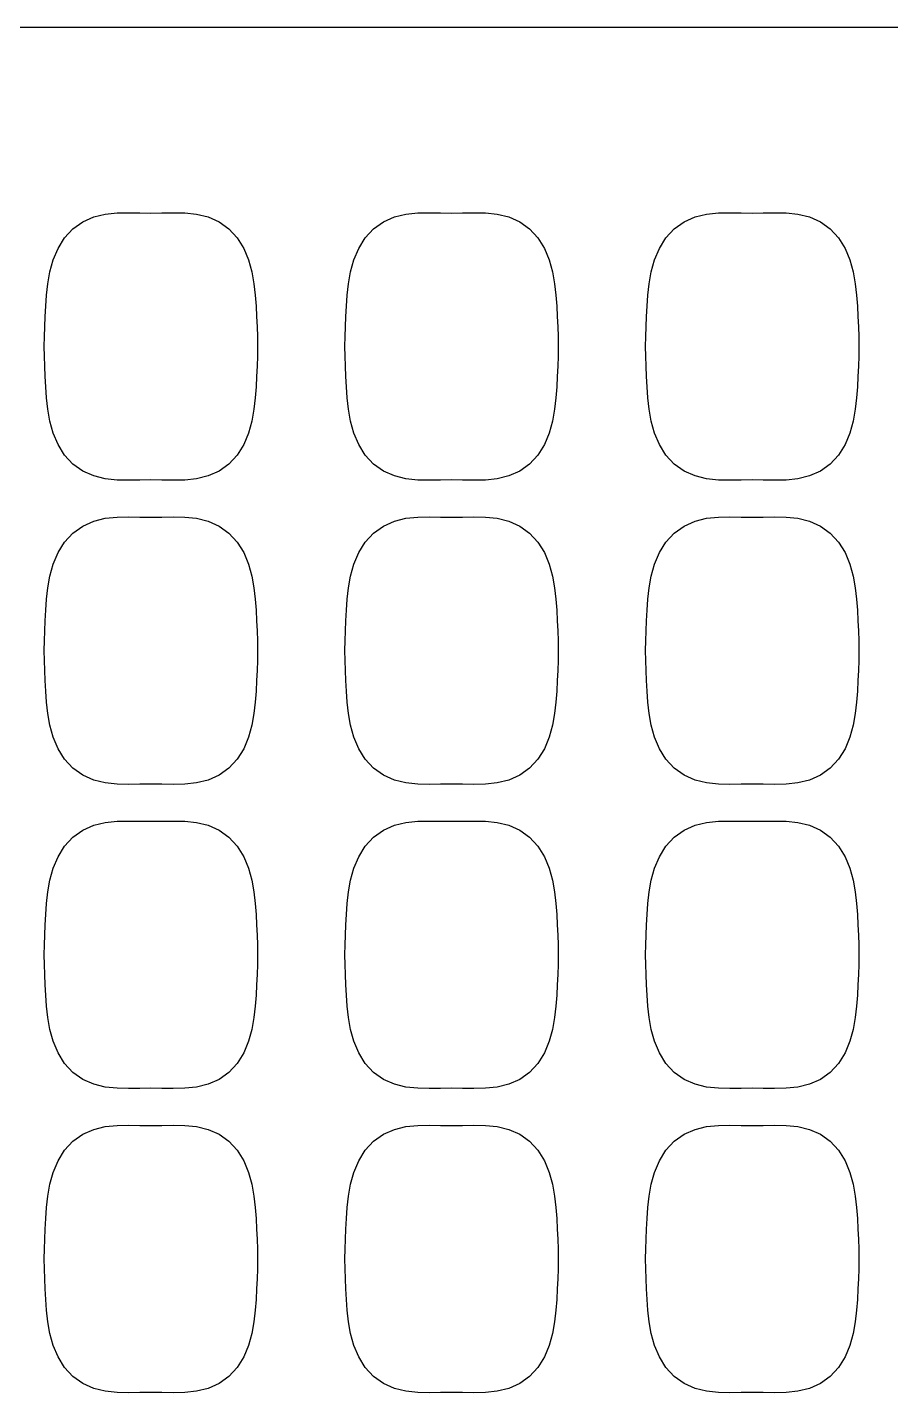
# Model space of a CAD drawing. Extents: x 0 to 108, y 0 to 104.
# Drawn here: x 28.35 to 57.52, y 57.46 to 103.58 of the extents above; entities that cross this region are included whole.
import ezdxf

# ---------------------------------------------------------------- set-up
doc = ezdxf.new("R2010")
doc.units = 0

msp = doc.modelspace()

# ---------------------------------------------------------------- linework, layer by layer
at = {"layer": 'Layer 1'}
for p, q in [((0, 103.576), (107.809, 103.576)), ((31.378274, 97.305571), (31.768587, 97.312909)), ((31.768587, 97.312909), (32.149304, 97.3067)), ((32.897192, 97.3067), (33.277909, 97.312909)), ((33.277909, 97.312909), (33.668222, 97.305571)), ((41.538274, 97.305571), (41.928587, 97.312909)), ((41.928587, 97.312909), (42.309304, 97.3067)), ((43.057192, 97.3067), (43.437909, 97.312909)), ((43.437909, 97.312909), (43.828222, 97.305571)), ((51.698274, 97.305571), (52.088587, 97.312909)), ((52.088587, 97.312909), (52.469304, 97.3067)), ((53.217192, 97.3067), (53.597909, 97.312909)), ((53.597909, 97.312909), (53.988222, 97.305571)), ((29.888142, 96.767939), (30.220882, 97.005005)), ((30.220882, 97.005005), (30.591157, 97.168976)), ((30.591157, 97.168976), (30.982317, 97.264367)), ((30.982317, 97.264367), (31.378274, 97.305571)), ((32.149304, 97.3067), (32.523248, 97.302749)), ((32.523248, 97.302749), (32.897192, 97.3067)), ((33.668222, 97.305571), (34.064179, 97.264367)), ((34.064179, 97.264367), (34.455339, 97.168976)), ((34.455339, 97.168976), (34.825614, 97.005005)), ((34.825614, 97.005005), (35.158354, 96.767939)), ((40.048142, 96.767939), (40.380882, 97.005005)), ((40.380882, 97.005005), (40.751157, 97.168976)), ((40.751157, 97.168976), (41.142317, 97.264367)), ((41.142317, 97.264367), (41.538274, 97.305571)), ((42.309304, 97.3067), (42.683248, 97.302749)), ((42.683248, 97.302749), (43.057192, 97.3067)), ((43.828222, 97.305571), (44.224179, 97.264367)), ((44.224179, 97.264367), (44.615339, 97.168976)), ((44.615339, 97.168976), (44.985614, 97.005005)), ((44.985614, 97.005005), (45.318354, 96.767939)), ((50.208142, 96.767939), (50.540882, 97.005005)), ((50.540882, 97.005005), (50.911157, 97.168976)), ((50.911157, 97.168976), (51.302317, 97.264367)), ((51.302317, 97.264367), (51.698274, 97.305571)), ((52.469304, 97.3067), (52.843248, 97.302749)), ((52.843248, 97.302749), (53.217192, 97.3067)), ((53.988222, 97.305571), (54.384179, 97.264367)), ((54.384179, 97.264367), (54.775339, 97.168976)), ((54.775339, 97.168976), (55.145614, 97.005005)), ((55.145614, 97.005005), (55.478354, 96.767939)), ((29.385505, 96.107258), (29.607049, 96.463704)), ((29.607049, 96.463704), (29.888142, 96.767939)), ((35.158354, 96.767939), (35.439447, 96.463704)), ((35.439447, 96.463704), (35.660991, 96.107258)), ((39.545505, 96.107258), (39.767049, 96.463704)), ((39.767049, 96.463704), (40.048142, 96.767939)), ((45.318354, 96.767939), (45.599447, 96.463704)), ((45.599447, 96.463704), (45.820991, 96.107258)), ((49.705505, 96.107258), (49.927049, 96.463704)), ((49.927049, 96.463704), (50.208142, 96.767939)), ((55.478354, 96.767939), (55.759447, 96.463704)), ((55.759447, 96.463704), (55.980991, 96.107258)), ((29.223227, 95.718074), (29.385505, 96.107258)), ((35.660991, 96.107258), (35.823269, 95.718074)), ((39.383227, 95.718074), (39.545505, 96.107258)), ((45.820991, 96.107258), (45.983269, 95.718074)), ((49.543227, 95.718074), (49.705505, 96.107258)), ((55.980991, 96.107258), (56.143269, 95.718074)), ((29.112878, 95.315625), (29.223227, 95.718074)), ((35.823269, 95.718074), (35.933618, 95.315625)), ((39.272878, 95.315625), (39.383227, 95.718074)), ((45.983269, 95.718074), (46.093618, 95.315625)), ((49.432878, 95.315625), (49.543227, 95.718074)), ((56.143269, 95.718074), (56.253618, 95.315625)), ((29.042605, 94.916281), (29.112878, 95.315625)), ((35.933618, 95.315625), (36.003891, 94.916281)), ((39.202605, 94.916281), (39.272878, 95.315625)), ((46.093618, 95.315625), (46.163891, 94.916281)), ((49.362605, 94.916281), (49.432878, 95.315625)), ((56.253618, 95.315625), (56.323891, 94.916281)), ((28.99886, 94.529919), (29.042605, 94.916281)), ((36.003891, 94.916281), (36.047636, 94.529919)), ((39.15886, 94.529919), (39.202605, 94.916281)), ((46.163891, 94.916281), (46.207636, 94.529919)), ((49.31886, 94.529919), (49.362605, 94.916281)), ((56.323891, 94.916281), (56.367636, 94.529919)), ((28.9506, 93.805455), (28.970638, 94.159926)), ((28.970638, 94.159926), (28.99886, 94.529919)), ((36.047636, 94.529919), (36.075858, 94.159926)), ((36.075858, 94.159926), (36.095896, 93.805455)), ((39.1106, 93.805455), (39.130638, 94.159926)), ((39.130638, 94.159926), (39.15886, 94.529919)), ((46.207636, 94.529919), (46.235858, 94.159926)), ((46.235858, 94.159926), (46.255896, 93.805455)), ((49.2706, 93.805455), (49.290638, 94.159926)), ((49.290638, 94.159926), (49.31886, 94.529919)), ((56.367636, 94.529919), (56.395858, 94.159926)), ((56.395858, 94.159926), (56.415896, 93.805455)), ((28.935642, 93.462837), (28.9506, 93.805455)), ((36.095896, 93.805455), (36.110853, 93.462837)), ((39.095642, 93.462837), (39.1106, 93.805455)), ((46.255896, 93.805455), (46.270853, 93.462837)), ((49.255642, 93.462837), (49.2706, 93.805455)), ((56.415896, 93.805455), (56.430853, 93.462837)), ((28.925765, 93.127275), (28.935642, 93.462837)), ((36.110853, 93.462837), (36.120731, 93.127275)), ((39.085765, 93.127275), (39.095642, 93.462837)), ((46.270853, 93.462837), (46.280731, 93.127275)), ((49.245765, 93.127275), (49.255642, 93.462837)), ((56.430853, 93.462837), (56.440731, 93.127275)), ((28.922096, 92.7951), (28.925765, 93.127275)), ((28.925765, 92.462925), (28.922096, 92.7951)), ((36.120731, 93.127275), (36.1244, 92.7951)), ((36.1244, 92.7951), (36.120731, 92.462925)), ((39.082096, 92.7951), (39.085765, 93.127275)), ((39.085765, 92.462925), (39.082096, 92.7951)), ((46.280731, 93.127275), (46.2844, 92.7951)), ((46.2844, 92.7951), (46.280731, 92.462925)), ((49.242096, 92.7951), (49.245765, 93.127275)), ((49.245765, 92.462925), (49.242096, 92.7951)), ((56.440731, 93.127275), (56.4444, 92.7951)), ((56.4444, 92.7951), (56.440731, 92.462925)), ((28.935642, 92.127363), (28.925765, 92.462925)), ((36.120731, 92.462925), (36.110853, 92.127363)), ((39.095642, 92.127363), (39.085765, 92.462925)), ((46.280731, 92.462925), (46.270853, 92.127363)), ((49.255642, 92.127363), (49.245765, 92.462925)), ((56.440731, 92.462925), (56.430853, 92.127363)), ((28.9506, 91.784745), (28.935642, 92.127363)), ((28.970638, 91.430274), (28.9506, 91.784745)), ((36.095896, 91.784745), (36.075858, 91.430274)), ((36.110853, 92.127363), (36.095896, 91.784745)), ((39.1106, 91.784745), (39.095642, 92.127363)), ((39.130638, 91.430274), (39.1106, 91.784745)), ((46.255896, 91.784745), (46.235858, 91.430274)), ((46.270853, 92.127363), (46.255896, 91.784745)), ((49.2706, 91.784745), (49.255642, 92.127363)), ((49.290638, 91.430274), (49.2706, 91.784745)), ((56.415896, 91.784745), (56.395858, 91.430274)), ((56.430853, 92.127363), (56.415896, 91.784745)), ((28.99886, 91.060281), (28.970638, 91.430274)), ((36.075858, 91.430274), (36.047636, 91.060281)), ((39.15886, 91.060281), (39.130638, 91.430274)), ((46.235858, 91.430274), (46.207636, 91.060281)), ((49.31886, 91.060281), (49.290638, 91.430274)), ((56.395858, 91.430274), (56.367636, 91.060281)), ((29.042605, 90.673919), (28.99886, 91.060281)), ((36.047636, 91.060281), (36.003891, 90.673919)), ((39.202605, 90.673919), (39.15886, 91.060281)), ((46.207636, 91.060281), (46.163891, 90.673919)), ((49.362605, 90.673919), (49.31886, 91.060281)), ((56.367636, 91.060281), (56.323891, 90.673919)), ((29.112878, 90.274575), (29.042605, 90.673919)), ((36.003891, 90.673919), (35.933618, 90.274575)), ((39.272878, 90.274575), (39.202605, 90.673919)), ((46.163891, 90.673919), (46.093618, 90.274575)), ((49.432878, 90.274575), (49.362605, 90.673919)), ((56.323891, 90.673919), (56.253618, 90.274575)), ((29.223227, 89.872126), (29.112878, 90.274575)), ((35.933618, 90.274575), (35.823269, 89.872126)), ((39.383227, 89.872126), (39.272878, 90.274575)), ((46.093618, 90.274575), (45.983269, 89.872126)), ((49.543227, 89.872126), (49.432878, 90.274575)), ((56.253618, 90.274575), (56.143269, 89.872126)), ((29.385505, 89.482942), (29.223227, 89.872126)), ((29.607049, 89.126496), (29.385505, 89.482942)), ((35.660991, 89.482942), (35.439447, 89.126496)), ((35.823269, 89.872126), (35.660991, 89.482942)), ((39.545505, 89.482942), (39.383227, 89.872126)), ((39.767049, 89.126496), (39.545505, 89.482942)), ((45.820991, 89.482942), (45.599447, 89.126496)), ((45.983269, 89.872126), (45.820991, 89.482942)), ((49.705505, 89.482942), (49.543227, 89.872126)), ((49.927049, 89.126496), (49.705505, 89.482942)), ((55.980991, 89.482942), (55.759447, 89.126496)), ((56.143269, 89.872126), (55.980991, 89.482942)), ((29.888142, 88.822261), (29.607049, 89.126496)), ((35.439447, 89.126496), (35.158354, 88.822261)), ((40.048142, 88.822261), (39.767049, 89.126496)), ((45.599447, 89.126496), (45.318354, 88.822261)), ((50.208142, 88.822261), (49.927049, 89.126496)), ((55.759447, 89.126496), (55.478354, 88.822261)), ((30.220882, 88.585195), (29.888142, 88.822261)), ((30.591157, 88.421224), (30.220882, 88.585195)), ((34.825614, 88.585195), (34.455339, 88.421224)), ((35.158354, 88.822261), (34.825614, 88.585195)), ((40.380882, 88.585195), (40.048142, 88.822261)), ((40.751157, 88.421224), (40.380882, 88.585195)), ((44.985614, 88.585195), (44.615339, 88.421224)), ((45.318354, 88.822261), (44.985614, 88.585195)), ((50.540882, 88.585195), (50.208142, 88.822261)), ((50.911157, 88.421224), (50.540882, 88.585195)), ((55.145614, 88.585195), (54.775339, 88.421224)), ((55.478354, 88.822261), (55.145614, 88.585195)), ((30.982317, 88.325833), (30.591157, 88.421224)), ((31.378274, 88.284629), (30.982317, 88.325833)), ((31.768587, 88.277291), (31.378274, 88.284629)), ((32.149304, 88.2835), (31.768587, 88.277291)), ((32.523248, 88.287451), (32.149304, 88.2835)), ((32.897192, 88.2835), (32.523248, 88.287451)), ((33.277909, 88.277291), (32.897192, 88.2835)), ((33.668222, 88.284629), (33.277909, 88.277291)), ((34.064179, 88.325833), (33.668222, 88.284629)), ((34.455339, 88.421224), (34.064179, 88.325833)), ((41.142317, 88.325833), (40.751157, 88.421224)), ((41.538274, 88.284629), (41.142317, 88.325833)), ((41.928587, 88.277291), (41.538274, 88.284629)), ((42.309304, 88.2835), (41.928587, 88.277291)), ((42.683248, 88.287451), (42.309304, 88.2835)), ((43.057192, 88.2835), (42.683248, 88.287451)), ((43.437909, 88.277291), (43.057192, 88.2835)), ((43.828222, 88.284629), (43.437909, 88.277291)), ((44.224179, 88.325833), (43.828222, 88.284629)), ((44.615339, 88.421224), (44.224179, 88.325833)), ((51.302317, 88.325833), (50.911157, 88.421224)), ((51.698274, 88.284629), (51.302317, 88.325833)), ((52.088587, 88.277291), (51.698274, 88.284629)), ((52.469304, 88.2835), (52.088587, 88.277291)), ((52.843248, 88.287451), (52.469304, 88.2835)), ((53.217192, 88.2835), (52.843248, 88.287451)), ((53.597909, 88.277291), (53.217192, 88.2835)), ((53.988222, 88.284629), (53.597909, 88.277291)), ((54.384179, 88.325833), (53.988222, 88.284629)), ((54.775339, 88.421224), (54.384179, 88.325833)), ((29.888142, 86.495039), (30.220882, 86.732105)), ((30.220882, 86.732105), (30.591157, 86.896076)), ((30.591157, 86.896076), (30.982317, 86.991467)), ((30.982317, 86.991467), (31.378274, 87.032671)), ((31.378274, 87.032671), (31.768587, 87.040009)), ((31.768587, 87.040009), (32.149304, 87.0338)), ((32.149304, 87.0338), (32.523248, 87.029849)), ((32.523248, 87.029849), (32.897192, 87.0338)), ((32.897192, 87.0338), (33.277909, 87.040009)), ((33.277909, 87.040009), (33.668222, 87.032671)), ((33.668222, 87.032671), (34.064179, 86.991467)), ((34.064179, 86.991467), (34.455339, 86.896076)), ((34.455339, 86.896076), (34.825614, 86.732105)), ((34.825614, 86.732105), (35.158354, 86.495039)), ((40.048142, 86.495039), (40.380882, 86.732105)), ((40.380882, 86.732105), (40.751157, 86.896076)), ((40.751157, 86.896076), (41.142317, 86.991467)), ((41.142317, 86.991467), (41.538274, 87.032671)), ((41.538274, 87.032671), (41.928587, 87.040009)), ((41.928587, 87.040009), (42.309304, 87.0338)), ((42.309304, 87.0338), (42.683248, 87.029849)), ((42.683248, 87.029849), (43.057192, 87.0338)), ((43.057192, 87.0338), (43.437909, 87.040009)), ((43.437909, 87.040009), (43.828222, 87.032671)), ((43.828222, 87.032671), (44.224179, 86.991467)), ((44.224179, 86.991467), (44.615339, 86.896076)), ((44.615339, 86.896076), (44.985614, 86.732105)), ((44.985614, 86.732105), (45.318354, 86.495039)), ((50.208142, 86.495039), (50.540882, 86.732105)), ((50.540882, 86.732105), (50.911157, 86.896076)), ((50.911157, 86.896076), (51.302317, 86.991467)), ((51.302317, 86.991467), (51.698274, 87.032671)), ((51.698274, 87.032671), (52.088587, 87.040009)), ((52.088587, 87.040009), (52.469304, 87.0338)), ((52.469304, 87.0338), (52.843248, 87.029849)), ((52.843248, 87.029849), (53.217192, 87.0338)), ((53.217192, 87.0338), (53.597909, 87.040009)), ((53.597909, 87.040009), (53.988222, 87.032671)), ((53.988222, 87.032671), (54.384179, 86.991467)), ((54.384179, 86.991467), (54.775339, 86.896076)), ((54.775339, 86.896076), (55.145614, 86.732105)), ((55.145614, 86.732105), (55.478354, 86.495039)), ((29.607049, 86.190804), (29.888142, 86.495039)), ((35.158354, 86.495039), (35.439447, 86.190804)), ((39.767049, 86.190804), (40.048142, 86.495039)), ((45.318354, 86.495039), (45.599447, 86.190804)), ((49.927049, 86.190804), (50.208142, 86.495039)), ((55.478354, 86.495039), (55.759447, 86.190804)), ((29.223227, 85.445174), (29.385505, 85.834358)), ((29.385505, 85.834358), (29.607049, 86.190804)), ((35.439447, 86.190804), (35.660991, 85.834358)), ((35.660991, 85.834358), (35.823269, 85.445174)), ((39.383227, 85.445174), (39.545505, 85.834358)), ((39.545505, 85.834358), (39.767049, 86.190804)), ((45.599447, 86.190804), (45.820991, 85.834358)), ((45.820991, 85.834358), (45.983269, 85.445174)), ((49.543227, 85.445174), (49.705505, 85.834358)), ((49.705505, 85.834358), (49.927049, 86.190804)), ((55.759447, 86.190804), (55.980991, 85.834358)), ((55.980991, 85.834358), (56.143269, 85.445174)), ((29.112878, 85.042725), (29.223227, 85.445174)), ((35.823269, 85.445174), (35.933618, 85.042725)), ((39.272878, 85.042725), (39.383227, 85.445174)), ((45.983269, 85.445174), (46.093618, 85.042725)), ((49.432878, 85.042725), (49.543227, 85.445174)), ((56.143269, 85.445174), (56.253618, 85.042725)), ((29.042605, 84.643381), (29.112878, 85.042725)), ((35.933618, 85.042725), (36.003891, 84.643381)), ((39.202605, 84.643381), (39.272878, 85.042725)), ((46.093618, 85.042725), (46.163891, 84.643381)), ((49.362605, 84.643381), (49.432878, 85.042725)), ((56.253618, 85.042725), (56.323891, 84.643381)), ((28.99886, 84.257019), (29.042605, 84.643381)), ((36.003891, 84.643381), (36.047636, 84.257019)), ((39.15886, 84.257019), (39.202605, 84.643381)), ((46.163891, 84.643381), (46.207636, 84.257019)), ((49.31886, 84.257019), (49.362605, 84.643381)), ((56.323891, 84.643381), (56.367636, 84.257019)), ((28.970638, 83.887026), (28.99886, 84.257019)), ((36.047636, 84.257019), (36.075858, 83.887026)), ((39.130638, 83.887026), (39.15886, 84.257019)), ((46.207636, 84.257019), (46.235858, 83.887026)), ((49.290638, 83.887026), (49.31886, 84.257019)), ((56.367636, 84.257019), (56.395858, 83.887026)), ((28.935642, 83.189937), (28.9506, 83.532555)), ((28.9506, 83.532555), (28.970638, 83.887026)), ((36.075858, 83.887026), (36.095896, 83.532555)), ((36.095896, 83.532555), (36.110853, 83.189937)), ((39.095642, 83.189937), (39.1106, 83.532555)), ((39.1106, 83.532555), (39.130638, 83.887026)), ((46.235858, 83.887026), (46.255896, 83.532555)), ((46.255896, 83.532555), (46.270853, 83.189937)), ((49.255642, 83.189937), (49.2706, 83.532555)), ((49.2706, 83.532555), (49.290638, 83.887026)), ((56.395858, 83.887026), (56.415896, 83.532555)), ((56.415896, 83.532555), (56.430853, 83.189937)), ((28.925765, 82.854375), (28.935642, 83.189937)), ((36.110853, 83.189937), (36.120731, 82.854375)), ((39.085765, 82.854375), (39.095642, 83.189937)), ((46.270853, 83.189937), (46.280731, 82.854375)), ((49.245765, 82.854375), (49.255642, 83.189937)), ((56.430853, 83.189937), (56.440731, 82.854375)), ((28.922096, 82.5222), (28.925765, 82.854375)), ((36.120731, 82.854375), (36.1244, 82.5222)), ((39.082096, 82.5222), (39.085765, 82.854375)), ((46.280731, 82.854375), (46.2844, 82.5222)), ((49.242096, 82.5222), (49.245765, 82.854375)), ((56.440731, 82.854375), (56.4444, 82.5222)), ((28.925765, 82.190025), (28.922096, 82.5222)), ((28.935642, 81.854463), (28.925765, 82.190025)), ((36.120731, 82.190025), (36.110853, 81.854463)), ((36.1244, 82.5222), (36.120731, 82.190025)), ((39.085765, 82.190025), (39.082096, 82.5222)), ((39.095642, 81.854463), (39.085765, 82.190025)), ((46.280731, 82.190025), (46.270853, 81.854463)), ((46.2844, 82.5222), (46.280731, 82.190025)), ((49.245765, 82.190025), (49.242096, 82.5222)), ((49.255642, 81.854463), (49.245765, 82.190025)), ((56.440731, 82.190025), (56.430853, 81.854463)), ((56.4444, 82.5222), (56.440731, 82.190025)), ((28.9506, 81.511845), (28.935642, 81.854463)), ((36.110853, 81.854463), (36.095896, 81.511845)), ((39.1106, 81.511845), (39.095642, 81.854463)), ((46.270853, 81.854463), (46.255896, 81.511845)), ((49.2706, 81.511845), (49.255642, 81.854463)), ((56.430853, 81.854463), (56.415896, 81.511845)), ((28.970638, 81.157374), (28.9506, 81.511845)), ((36.095896, 81.511845), (36.075858, 81.157374)), ((39.130638, 81.157374), (39.1106, 81.511845)), ((46.255896, 81.511845), (46.235858, 81.157374)), ((49.290638, 81.157374), (49.2706, 81.511845)), ((56.415896, 81.511845), (56.395858, 81.157374)), ((28.99886, 80.787381), (28.970638, 81.157374)), ((29.042605, 80.401019), (28.99886, 80.787381)), ((36.047636, 80.787381), (36.003891, 80.401019)), ((36.075858, 81.157374), (36.047636, 80.787381)), ((39.15886, 80.787381), (39.130638, 81.157374)), ((39.202605, 80.401019), (39.15886, 80.787381)), ((46.207636, 80.787381), (46.163891, 80.401019)), ((46.235858, 81.157374), (46.207636, 80.787381)), ((49.31886, 80.787381), (49.290638, 81.157374)), ((49.362605, 80.401019), (49.31886, 80.787381)), ((56.367636, 80.787381), (56.323891, 80.401019)), ((56.395858, 81.157374), (56.367636, 80.787381)), ((29.112878, 80.001675), (29.042605, 80.401019)), ((36.003891, 80.401019), (35.933618, 80.001675)), ((39.272878, 80.001675), (39.202605, 80.401019)), ((46.163891, 80.401019), (46.093618, 80.001675)), ((49.432878, 80.001675), (49.362605, 80.401019)), ((56.323891, 80.401019), (56.253618, 80.001675)), ((29.223227, 79.599226), (29.112878, 80.001675)), ((35.933618, 80.001675), (35.823269, 79.599226)), ((39.383227, 79.599226), (39.272878, 80.001675)), ((46.093618, 80.001675), (45.983269, 79.599226)), ((49.543227, 79.599226), (49.432878, 80.001675)), ((56.253618, 80.001675), (56.143269, 79.599226)), ((29.385505, 79.210042), (29.223227, 79.599226)), ((35.823269, 79.599226), (35.660991, 79.210042)), ((39.545505, 79.210042), (39.383227, 79.599226)), ((45.983269, 79.599226), (45.820991, 79.210042)), ((49.705505, 79.210042), (49.543227, 79.599226)), ((56.143269, 79.599226), (55.980991, 79.210042)), ((29.607049, 78.853596), (29.385505, 79.210042)), ((35.660991, 79.210042), (35.439447, 78.853596)), ((39.767049, 78.853596), (39.545505, 79.210042)), ((45.820991, 79.210042), (45.599447, 78.853596)), ((49.927049, 78.853596), (49.705505, 79.210042)), ((55.980991, 79.210042), (55.759447, 78.853596)), ((29.888142, 78.549361), (29.607049, 78.853596)), ((30.220882, 78.312295), (29.888142, 78.549361)), ((35.158354, 78.549361), (34.825614, 78.312295)), ((35.439447, 78.853596), (35.158354, 78.549361)), ((40.048142, 78.549361), (39.767049, 78.853596)), ((40.380882, 78.312295), (40.048142, 78.549361)), ((45.318354, 78.549361), (44.985614, 78.312295)), ((45.599447, 78.853596), (45.318354, 78.549361)), ((50.208142, 78.549361), (49.927049, 78.853596)), ((50.540882, 78.312295), (50.208142, 78.549361)), ((55.478354, 78.549361), (55.145614, 78.312295)), ((55.759447, 78.853596), (55.478354, 78.549361)), ((30.591157, 78.148324), (30.220882, 78.312295)), ((30.982317, 78.052933), (30.591157, 78.148324)), ((31.378274, 78.011729), (30.982317, 78.052933)), ((31.768587, 78.004391), (31.378274, 78.011729)), ((32.149304, 78.0106), (31.768587, 78.004391)), ((32.523248, 78.014551), (32.149304, 78.0106)), ((32.897192, 78.0106), (32.523248, 78.014551)), ((33.277909, 78.004391), (32.897192, 78.0106)), ((33.668222, 78.011729), (33.277909, 78.004391)), ((34.064179, 78.052933), (33.668222, 78.011729)), ((34.455339, 78.148324), (34.064179, 78.052933)), ((34.825614, 78.312295), (34.455339, 78.148324)), ((40.751157, 78.148324), (40.380882, 78.312295)), ((41.142317, 78.052933), (40.751157, 78.148324)), ((41.538274, 78.011729), (41.142317, 78.052933)), ((41.928587, 78.004391), (41.538274, 78.011729)), ((42.309304, 78.0106), (41.928587, 78.004391)), ((42.683248, 78.014551), (42.309304, 78.0106)), ((43.057192, 78.0106), (42.683248, 78.014551)), ((43.437909, 78.004391), (43.057192, 78.0106)), ((43.828222, 78.011729), (43.437909, 78.004391)), ((44.224179, 78.052933), (43.828222, 78.011729)), ((44.615339, 78.148324), (44.224179, 78.052933)), ((44.985614, 78.312295), (44.615339, 78.148324)), ((50.911157, 78.148324), (50.540882, 78.312295)), ((51.302317, 78.052933), (50.911157, 78.148324)), ((51.698274, 78.011729), (51.302317, 78.052933)), ((52.088587, 78.004391), (51.698274, 78.011729)), ((52.469304, 78.0106), (52.088587, 78.004391)), ((52.843248, 78.014551), (52.469304, 78.0106)), ((53.217192, 78.0106), (52.843248, 78.014551)), ((53.597909, 78.004391), (53.217192, 78.0106)), ((53.988222, 78.011729), (53.597909, 78.004391)), ((54.384179, 78.052933), (53.988222, 78.011729)), ((54.775339, 78.148324), (54.384179, 78.052933)), ((55.145614, 78.312295), (54.775339, 78.148324)), ((30.220882, 76.459305), (30.591157, 76.623276)), ((30.591157, 76.623276), (30.982317, 76.718667)), ((30.982317, 76.718667), (31.378274, 76.759871)), ((31.378274, 76.759871), (31.768587, 76.767209)), ((31.768587, 76.767209), (32.149304, 76.761)), ((32.149304, 76.761), (32.523248, 76.757049)), ((32.523248, 76.757049), (32.897192, 76.761)), ((32.897192, 76.761), (33.277909, 76.767209)), ((33.277909, 76.767209), (33.668222, 76.759871)), ((33.668222, 76.759871), (34.064179, 76.718667)), ((34.064179, 76.718667), (34.455339, 76.623276)), ((34.455339, 76.623276), (34.825614, 76.459305)), ((40.380882, 76.459305), (40.751157, 76.623276)), ((40.751157, 76.623276), (41.142317, 76.718667)), ((41.142317, 76.718667), (41.538274, 76.759871)), ((41.538274, 76.759871), (41.928587, 76.767209)), ((41.928587, 76.767209), (42.309304, 76.761)), ((42.309304, 76.761), (42.683248, 76.757049)), ((42.683248, 76.757049), (43.057192, 76.761)), ((43.057192, 76.761), (43.437909, 76.767209)), ((43.437909, 76.767209), (43.828222, 76.759871)), ((43.828222, 76.759871), (44.224179, 76.718667)), ((44.224179, 76.718667), (44.615339, 76.623276)), ((44.615339, 76.623276), (44.985614, 76.459305)), ((50.540882, 76.459305), (50.911157, 76.623276)), ((50.911157, 76.623276), (51.302317, 76.718667)), ((51.302317, 76.718667), (51.698274, 76.759871)), ((51.698274, 76.759871), (52.088587, 76.767209)), ((52.088587, 76.767209), (52.469304, 76.761)), ((52.469304, 76.761), (52.843248, 76.757049)), ((52.843248, 76.757049), (53.217192, 76.761)), ((53.217192, 76.761), (53.597909, 76.767209)), ((53.597909, 76.767209), (53.988222, 76.759871)), ((53.988222, 76.759871), (54.384179, 76.718667)), ((54.384179, 76.718667), (54.775339, 76.623276)), ((54.775339, 76.623276), (55.145614, 76.459305)), ((29.607049, 75.918004), (29.888142, 76.222239)), ((29.888142, 76.222239), (30.220882, 76.459305)), ((34.825614, 76.459305), (35.158354, 76.222239)), ((35.158354, 76.222239), (35.439447, 75.918004)), ((39.767049, 75.918004), (40.048142, 76.222239)), ((40.048142, 76.222239), (40.380882, 76.459305)), ((44.985614, 76.459305), (45.318354, 76.222239)), ((45.318354, 76.222239), (45.599447, 75.918004)), ((49.927049, 75.918004), (50.208142, 76.222239)), ((50.208142, 76.222239), (50.540882, 76.459305)), ((55.145614, 76.459305), (55.478354, 76.222239)), ((55.478354, 76.222239), (55.759447, 75.918004)), ((29.385505, 75.561558), (29.607049, 75.918004)), ((35.439447, 75.918004), (35.660991, 75.561558)), ((39.545505, 75.561558), (39.767049, 75.918004)), ((45.599447, 75.918004), (45.820991, 75.561558)), ((49.705505, 75.561558), (49.927049, 75.918004)), ((55.759447, 75.918004), (55.980991, 75.561558)), ((29.112878, 74.769925), (29.223227, 75.172374)), ((29.223227, 75.172374), (29.385505, 75.561558)), ((35.660991, 75.561558), (35.823269, 75.172374)), ((35.823269, 75.172374), (35.933618, 74.769925)), ((39.272878, 74.769925), (39.383227, 75.172374)), ((39.383227, 75.172374), (39.545505, 75.561558)), ((45.820991, 75.561558), (45.983269, 75.172374)), ((45.983269, 75.172374), (46.093618, 74.769925)), ((49.432878, 74.769925), (49.543227, 75.172374)), ((49.543227, 75.172374), (49.705505, 75.561558)), ((55.980991, 75.561558), (56.143269, 75.172374)), ((56.143269, 75.172374), (56.253618, 74.769925)), ((29.042605, 74.370581), (29.112878, 74.769925)), ((35.933618, 74.769925), (36.003891, 74.370581)), ((39.202605, 74.370581), (39.272878, 74.769925)), ((46.093618, 74.769925), (46.163891, 74.370581)), ((49.362605, 74.370581), (49.432878, 74.769925)), ((56.253618, 74.769925), (56.323891, 74.370581)), ((28.99886, 73.984219), (29.042605, 74.370581)), ((36.003891, 74.370581), (36.047636, 73.984219)), ((39.15886, 73.984219), (39.202605, 74.370581)), ((46.163891, 74.370581), (46.207636, 73.984219)), ((49.31886, 73.984219), (49.362605, 74.370581)), ((56.323891, 74.370581), (56.367636, 73.984219)), ((28.970638, 73.614226), (28.99886, 73.984219)), ((36.047636, 73.984219), (36.075858, 73.614226)), ((39.130638, 73.614226), (39.15886, 73.984219)), ((46.207636, 73.984219), (46.235858, 73.614226)), ((49.290638, 73.614226), (49.31886, 73.984219)), ((56.367636, 73.984219), (56.395858, 73.614226)), ((28.9506, 73.259755), (28.970638, 73.614226)), ((36.075858, 73.614226), (36.095896, 73.259755)), ((39.1106, 73.259755), (39.130638, 73.614226)), ((46.235858, 73.614226), (46.255896, 73.259755)), ((49.2706, 73.259755), (49.290638, 73.614226)), ((56.395858, 73.614226), (56.415896, 73.259755)), ((28.925765, 72.581575), (28.935642, 72.917137)), ((28.935642, 72.917137), (28.9506, 73.259755)), ((36.095896, 73.259755), (36.110853, 72.917137)), ((36.110853, 72.917137), (36.120731, 72.581575)), ((39.085765, 72.581575), (39.095642, 72.917137)), ((39.095642, 72.917137), (39.1106, 73.259755)), ((46.255896, 73.259755), (46.270853, 72.917137)), ((46.270853, 72.917137), (46.280731, 72.581575)), ((49.245765, 72.581575), (49.255642, 72.917137)), ((49.255642, 72.917137), (49.2706, 73.259755)), ((56.415896, 73.259755), (56.430853, 72.917137)), ((56.430853, 72.917137), (56.440731, 72.581575)), ((28.922096, 72.2494), (28.925765, 72.581575)), ((36.120731, 72.581575), (36.1244, 72.2494)), ((39.082096, 72.2494), (39.085765, 72.581575)), ((46.280731, 72.581575), (46.2844, 72.2494)), ((49.242096, 72.2494), (49.245765, 72.581575)), ((56.440731, 72.581575), (56.4444, 72.2494)), ((28.925765, 71.917225), (28.922096, 72.2494)), ((36.1244, 72.2494), (36.120731, 71.917225)), ((39.085765, 71.917225), (39.082096, 72.2494)), ((46.2844, 72.2494), (46.280731, 71.917225)), ((49.245765, 71.917225), (49.242096, 72.2494)), ((56.4444, 72.2494), (56.440731, 71.917225)), ((28.935642, 71.581663), (28.925765, 71.917225)), ((28.9506, 71.239045), (28.935642, 71.581663)), ((36.110853, 71.581663), (36.095896, 71.239045)), ((36.120731, 71.917225), (36.110853, 71.581663)), ((39.095642, 71.581663), (39.085765, 71.917225)), ((39.1106, 71.239045), (39.095642, 71.581663)), ((46.270853, 71.581663), (46.255896, 71.239045)), ((46.280731, 71.917225), (46.270853, 71.581663)), ((49.255642, 71.581663), (49.245765, 71.917225)), ((49.2706, 71.239045), (49.255642, 71.581663)), ((56.430853, 71.581663), (56.415896, 71.239045)), ((56.440731, 71.917225), (56.430853, 71.581663)), ((28.970638, 70.884574), (28.9506, 71.239045)), ((36.095896, 71.239045), (36.075858, 70.884574)), ((39.130638, 70.884574), (39.1106, 71.239045)), ((46.255896, 71.239045), (46.235858, 70.884574)), ((49.290638, 70.884574), (49.2706, 71.239045)), ((56.415896, 71.239045), (56.395858, 70.884574)), ((28.99886, 70.514581), (28.970638, 70.884574)), ((36.075858, 70.884574), (36.047636, 70.514581)), ((39.15886, 70.514581), (39.130638, 70.884574)), ((46.235858, 70.884574), (46.207636, 70.514581)), ((49.31886, 70.514581), (49.290638, 70.884574)), ((56.395858, 70.884574), (56.367636, 70.514581)), ((29.042605, 70.128219), (28.99886, 70.514581)), ((29.112878, 69.728875), (29.042605, 70.128219)), ((36.003891, 70.128219), (35.933618, 69.728875)), ((36.047636, 70.514581), (36.003891, 70.128219)), ((39.202605, 70.128219), (39.15886, 70.514581)), ((39.272878, 69.728875), (39.202605, 70.128219)), ((46.163891, 70.128219), (46.093618, 69.728875)), ((46.207636, 70.514581), (46.163891, 70.128219)), ((49.362605, 70.128219), (49.31886, 70.514581)), ((49.432878, 69.728875), (49.362605, 70.128219)), ((56.323891, 70.128219), (56.253618, 69.728875)), ((56.367636, 70.514581), (56.323891, 70.128219)), ((29.223227, 69.326426), (29.112878, 69.728875)), ((35.933618, 69.728875), (35.823269, 69.326426)), ((39.383227, 69.326426), (39.272878, 69.728875)), ((46.093618, 69.728875), (45.983269, 69.326426)), ((49.543227, 69.326426), (49.432878, 69.728875)), ((56.253618, 69.728875), (56.143269, 69.326426)), ((29.385505, 68.937242), (29.223227, 69.326426)), ((35.823269, 69.326426), (35.660991, 68.937242)), ((39.545505, 68.937242), (39.383227, 69.326426)), ((45.983269, 69.326426), (45.820991, 68.937242)), ((49.705505, 68.937242), (49.543227, 69.326426)), ((56.143269, 69.326426), (55.980991, 68.937242)), ((29.607049, 68.580796), (29.385505, 68.937242)), ((35.660991, 68.937242), (35.439447, 68.580796)), ((39.767049, 68.580796), (39.545505, 68.937242)), ((45.820991, 68.937242), (45.599447, 68.580796)), ((49.927049, 68.580796), (49.705505, 68.937242)), ((55.980991, 68.937242), (55.759447, 68.580796)), ((29.888142, 68.276561), (29.607049, 68.580796)), ((30.220882, 68.039495), (29.888142, 68.276561)), ((35.158354, 68.276561), (34.825614, 68.039495)), ((35.439447, 68.580796), (35.158354, 68.276561)), ((40.048142, 68.276561), (39.767049, 68.580796)), ((40.380882, 68.039495), (40.048142, 68.276561)), ((45.318354, 68.276561), (44.985614, 68.039495)), ((45.599447, 68.580796), (45.318354, 68.276561)), ((50.208142, 68.276561), (49.927049, 68.580796)), ((50.540882, 68.039495), (50.208142, 68.276561)), ((55.478354, 68.276561), (55.145614, 68.039495)), ((55.759447, 68.580796), (55.478354, 68.276561)), ((30.591157, 67.875524), (30.220882, 68.039495)), ((30.982317, 67.780133), (30.591157, 67.875524)), ((34.455339, 67.875524), (34.064179, 67.780133)), ((34.825614, 68.039495), (34.455339, 67.875524)), ((40.751157, 67.875524), (40.380882, 68.039495)), ((41.142317, 67.780133), (40.751157, 67.875524)), ((44.615339, 67.875524), (44.224179, 67.780133)), ((44.985614, 68.039495), (44.615339, 67.875524)), ((50.911157, 67.875524), (50.540882, 68.039495)), ((51.302317, 67.780133), (50.911157, 67.875524)), ((54.775339, 67.875524), (54.384179, 67.780133)), ((55.145614, 68.039495), (54.775339, 67.875524)), ((31.378274, 67.738929), (30.982317, 67.780133)), ((31.768587, 67.731591), (31.378274, 67.738929)), ((32.149304, 67.7378), (31.768587, 67.731591)), ((32.523248, 67.741751), (32.149304, 67.7378)), ((32.897192, 67.7378), (32.523248, 67.741751)), ((33.277909, 67.731591), (32.897192, 67.7378)), ((33.668222, 67.738929), (33.277909, 67.731591)), ((34.064179, 67.780133), (33.668222, 67.738929)), ((41.538274, 67.738929), (41.142317, 67.780133)), ((41.928587, 67.731591), (41.538274, 67.738929)), ((42.309304, 67.7378), (41.928587, 67.731591)), ((42.683248, 67.741751), (42.309304, 67.7378)), ((43.057192, 67.7378), (42.683248, 67.741751)), ((43.437909, 67.731591), (43.057192, 67.7378)), ((43.828222, 67.738929), (43.437909, 67.731591)), ((44.224179, 67.780133), (43.828222, 67.738929)), ((51.698274, 67.738929), (51.302317, 67.780133)), ((52.088587, 67.731591), (51.698274, 67.738929)), ((52.469304, 67.7378), (52.088587, 67.731591)), ((52.843248, 67.741751), (52.469304, 67.7378)), ((53.217192, 67.7378), (52.843248, 67.741751)), ((53.597909, 67.731591), (53.217192, 67.7378)), ((53.988222, 67.738929), (53.597909, 67.731591)), ((54.384179, 67.780133), (53.988222, 67.738929)), ((30.591157, 66.350376), (30.982317, 66.445767)), ((30.982317, 66.445767), (31.378274, 66.486971)), ((31.378274, 66.486971), (31.768587, 66.494309)), ((31.768587, 66.494309), (32.149304, 66.4881)), ((32.149304, 66.4881), (32.523248, 66.484149)), ((32.523248, 66.484149), (32.897192, 66.4881)), ((32.897192, 66.4881), (33.277909, 66.494309)), ((33.277909, 66.494309), (33.668222, 66.486971)), ((33.668222, 66.486971), (34.064179, 66.445767)), ((34.064179, 66.445767), (34.455339, 66.350376)), ((40.751157, 66.350376), (41.142317, 66.445767)), ((41.142317, 66.445767), (41.538274, 66.486971)), ((41.538274, 66.486971), (41.928587, 66.494309)), ((41.928587, 66.494309), (42.309304, 66.4881)), ((42.309304, 66.4881), (42.683248, 66.484149)), ((42.683248, 66.484149), (43.057192, 66.4881)), ((43.057192, 66.4881), (43.437909, 66.494309)), ((43.437909, 66.494309), (43.828222, 66.486971)), ((43.828222, 66.486971), (44.224179, 66.445767)), ((44.224179, 66.445767), (44.615339, 66.350376)), ((50.911157, 66.350376), (51.302317, 66.445767)), ((51.302317, 66.445767), (51.698274, 66.486971)), ((51.698274, 66.486971), (52.088587, 66.494309)), ((52.088587, 66.494309), (52.469304, 66.4881)), ((52.469304, 66.4881), (52.843248, 66.484149)), ((52.843248, 66.484149), (53.217192, 66.4881)), ((53.217192, 66.4881), (53.597909, 66.494309)), ((53.597909, 66.494309), (53.988222, 66.486971)), ((53.988222, 66.486971), (54.384179, 66.445767)), ((54.384179, 66.445767), (54.775339, 66.350376)), ((29.607049, 65.645104), (29.888142, 65.949339)), ((29.888142, 65.949339), (30.220882, 66.186405)), ((30.220882, 66.186405), (30.591157, 66.350376)), ((34.455339, 66.350376), (34.825614, 66.186405)), ((34.825614, 66.186405), (35.158354, 65.949339)), ((35.158354, 65.949339), (35.439447, 65.645104)), ((39.767049, 65.645104), (40.048142, 65.949339)), ((40.048142, 65.949339), (40.380882, 66.186405)), ((40.380882, 66.186405), (40.751157, 66.350376)), ((44.615339, 66.350376), (44.985614, 66.186405)), ((44.985614, 66.186405), (45.318354, 65.949339)), ((45.318354, 65.949339), (45.599447, 65.645104)), ((49.927049, 65.645104), (50.208142, 65.949339)), ((50.208142, 65.949339), (50.540882, 66.186405)), ((50.540882, 66.186405), (50.911157, 66.350376)), ((54.775339, 66.350376), (55.145614, 66.186405)), ((55.145614, 66.186405), (55.478354, 65.949339)), ((55.478354, 65.949339), (55.759447, 65.645104)), ((29.385505, 65.288658), (29.607049, 65.645104)), ((35.439447, 65.645104), (35.660991, 65.288658)), ((39.545505, 65.288658), (39.767049, 65.645104)), ((45.599447, 65.645104), (45.820991, 65.288658)), ((49.705505, 65.288658), (49.927049, 65.645104)), ((55.759447, 65.645104), (55.980991, 65.288658)), ((29.223227, 64.899474), (29.385505, 65.288658)), ((35.660991, 65.288658), (35.823269, 64.899474)), ((39.383227, 64.899474), (39.545505, 65.288658)), ((45.820991, 65.288658), (45.983269, 64.899474)), ((49.543227, 64.899474), (49.705505, 65.288658)), ((55.980991, 65.288658), (56.143269, 64.899474)), ((29.112878, 64.497025), (29.223227, 64.899474)), ((35.823269, 64.899474), (35.933618, 64.497025)), ((39.272878, 64.497025), (39.383227, 64.899474)), ((45.983269, 64.899474), (46.093618, 64.497025)), ((49.432878, 64.497025), (49.543227, 64.899474)), ((56.143269, 64.899474), (56.253618, 64.497025)), ((29.042605, 64.097681), (29.112878, 64.497025)), ((35.933618, 64.497025), (36.003891, 64.097681)), ((39.202605, 64.097681), (39.272878, 64.497025)), ((46.093618, 64.497025), (46.163891, 64.097681)), ((49.362605, 64.097681), (49.432878, 64.497025)), ((56.253618, 64.497025), (56.323891, 64.097681)), ((28.970638, 63.341326), (28.99886, 63.711319)), ((28.99886, 63.711319), (29.042605, 64.097681)), ((36.003891, 64.097681), (36.047636, 63.711319)), ((36.047636, 63.711319), (36.075858, 63.341326)), ((39.130638, 63.341326), (39.15886, 63.711319)), ((39.15886, 63.711319), (39.202605, 64.097681)), ((46.163891, 64.097681), (46.207636, 63.711319)), ((46.207636, 63.711319), (46.235858, 63.341326)), ((49.290638, 63.341326), (49.31886, 63.711319)), ((49.31886, 63.711319), (49.362605, 64.097681)), ((56.323891, 64.097681), (56.367636, 63.711319)), ((56.367636, 63.711319), (56.395858, 63.341326)), ((28.9506, 62.986855), (28.970638, 63.341326)), ((36.075858, 63.341326), (36.095896, 62.986855)), ((39.1106, 62.986855), (39.130638, 63.341326)), ((46.235858, 63.341326), (46.255896, 62.986855)), ((49.2706, 62.986855), (49.290638, 63.341326)), ((56.395858, 63.341326), (56.415896, 62.986855)), ((28.935642, 62.644237), (28.9506, 62.986855)), ((36.095896, 62.986855), (36.110853, 62.644237)), ((39.095642, 62.644237), (39.1106, 62.986855)), ((46.255896, 62.986855), (46.270853, 62.644237)), ((49.255642, 62.644237), (49.2706, 62.986855)), ((56.415896, 62.986855), (56.430853, 62.644237)), ((28.922096, 61.9765), (28.925765, 62.308675)), ((28.925765, 62.308675), (28.935642, 62.644237)), ((36.110853, 62.644237), (36.120731, 62.308675)), ((36.120731, 62.308675), (36.1244, 61.9765)), ((39.082096, 61.9765), (39.085765, 62.308675)), ((39.085765, 62.308675), (39.095642, 62.644237)), ((46.270853, 62.644237), (46.280731, 62.308675)), ((46.280731, 62.308675), (46.2844, 61.9765)), ((49.242096, 61.9765), (49.245765, 62.308675)), ((49.245765, 62.308675), (49.255642, 62.644237)), ((56.430853, 62.644237), (56.440731, 62.308675)), ((56.440731, 62.308675), (56.4444, 61.9765)), ((28.925765, 61.644325), (28.922096, 61.9765)), ((36.1244, 61.9765), (36.120731, 61.644325)), ((39.085765, 61.644325), (39.082096, 61.9765)), ((46.2844, 61.9765), (46.280731, 61.644325)), ((49.245765, 61.644325), (49.242096, 61.9765)), ((56.4444, 61.9765), (56.440731, 61.644325)), ((28.935642, 61.308763), (28.925765, 61.644325)), ((36.120731, 61.644325), (36.110853, 61.308763)), ((39.095642, 61.308763), (39.085765, 61.644325)), ((46.280731, 61.644325), (46.270853, 61.308763)), ((49.255642, 61.308763), (49.245765, 61.644325)), ((56.440731, 61.644325), (56.430853, 61.308763)), ((28.9506, 60.966145), (28.935642, 61.308763)), ((28.970638, 60.611674), (28.9506, 60.966145)), ((36.095896, 60.966145), (36.075858, 60.611674)), ((36.110853, 61.308763), (36.095896, 60.966145)), ((39.1106, 60.966145), (39.095642, 61.308763)), ((39.130638, 60.611674), (39.1106, 60.966145)), ((46.255896, 60.966145), (46.235858, 60.611674)), ((46.270853, 61.308763), (46.255896, 60.966145)), ((49.2706, 60.966145), (49.255642, 61.308763)), ((49.290638, 60.611674), (49.2706, 60.966145)), ((56.415896, 60.966145), (56.395858, 60.611674)), ((56.430853, 61.308763), (56.415896, 60.966145)), ((28.99886, 60.241681), (28.970638, 60.611674)), ((36.075858, 60.611674), (36.047636, 60.241681)), ((39.15886, 60.241681), (39.130638, 60.611674)), ((46.235858, 60.611674), (46.207636, 60.241681)), ((49.31886, 60.241681), (49.290638, 60.611674)), ((56.395858, 60.611674), (56.367636, 60.241681)), ((29.042605, 59.855319), (28.99886, 60.241681)), ((36.047636, 60.241681), (36.003891, 59.855319)), ((39.202605, 59.855319), (39.15886, 60.241681)), ((46.207636, 60.241681), (46.163891, 59.855319)), ((49.362605, 59.855319), (49.31886, 60.241681)), ((56.367636, 60.241681), (56.323891, 59.855319)), ((29.112878, 59.455975), (29.042605, 59.855319)), ((36.003891, 59.855319), (35.933618, 59.455975)), ((39.272878, 59.455975), (39.202605, 59.855319)), ((46.163891, 59.855319), (46.093618, 59.455975)), ((49.432878, 59.455975), (49.362605, 59.855319)), ((56.323891, 59.855319), (56.253618, 59.455975)), ((29.223227, 59.053526), (29.112878, 59.455975)), ((29.385505, 58.664342), (29.223227, 59.053526)), ((35.823269, 59.053526), (35.660991, 58.664342)), ((35.933618, 59.455975), (35.823269, 59.053526)), ((39.383227, 59.053526), (39.272878, 59.455975)), ((39.545505, 58.664342), (39.383227, 59.053526)), ((45.983269, 59.053526), (45.820991, 58.664342)), ((46.093618, 59.455975), (45.983269, 59.053526)), ((49.543227, 59.053526), (49.432878, 59.455975)), ((49.705505, 58.664342), (49.543227, 59.053526)), ((56.143269, 59.053526), (55.980991, 58.664342)), ((56.253618, 59.455975), (56.143269, 59.053526)), ((29.607049, 58.307896), (29.385505, 58.664342)), ((35.660991, 58.664342), (35.439447, 58.307896)), ((39.767049, 58.307896), (39.545505, 58.664342)), ((45.820991, 58.664342), (45.599447, 58.307896)), ((49.927049, 58.307896), (49.705505, 58.664342)), ((55.980991, 58.664342), (55.759447, 58.307896)), ((29.888142, 58.003661), (29.607049, 58.307896)), ((35.439447, 58.307896), (35.158354, 58.003661)), ((40.048142, 58.003661), (39.767049, 58.307896)), ((45.599447, 58.307896), (45.318354, 58.003661)), ((50.208142, 58.003661), (49.927049, 58.307896)), ((55.759447, 58.307896), (55.478354, 58.003661)), ((30.220882, 57.766595), (29.888142, 58.003661)), ((30.591157, 57.602624), (30.220882, 57.766595)), ((34.825614, 57.766595), (34.455339, 57.602624)), ((35.158354, 58.003661), (34.825614, 57.766595)), ((40.380882, 57.766595), (40.048142, 58.003661)), ((40.751157, 57.602624), (40.380882, 57.766595)), ((44.985614, 57.766595), (44.615339, 57.602624)), ((45.318354, 58.003661), (44.985614, 57.766595)), ((50.540882, 57.766595), (50.208142, 58.003661)), ((50.911157, 57.602624), (50.540882, 57.766595)), ((55.145614, 57.766595), (54.775339, 57.602624)), ((55.478354, 58.003661), (55.145614, 57.766595)), ((30.982317, 57.507233), (30.591157, 57.602624)), ((31.378274, 57.466029), (30.982317, 57.507233)), ((31.768587, 57.458691), (31.378274, 57.466029)), ((32.149304, 57.4649), (31.768587, 57.458691)), ((32.523248, 57.468851), (32.149304, 57.4649)), ((32.897192, 57.4649), (32.523248, 57.468851)), ((33.277909, 57.458691), (32.897192, 57.4649)), ((33.668222, 57.466029), (33.277909, 57.458691)), ((34.064179, 57.507233), (33.668222, 57.466029)), ((34.455339, 57.602624), (34.064179, 57.507233)), ((41.142317, 57.507233), (40.751157, 57.602624)), ((41.538274, 57.466029), (41.142317, 57.507233)), ((41.928587, 57.458691), (41.538274, 57.466029)), ((42.309304, 57.4649), (41.928587, 57.458691)), ((42.683248, 57.468851), (42.309304, 57.4649)), ((43.057192, 57.4649), (42.683248, 57.468851)), ((43.437909, 57.458691), (43.057192, 57.4649)), ((43.828222, 57.466029), (43.437909, 57.458691)), ((44.224179, 57.507233), (43.828222, 57.466029)), ((44.615339, 57.602624), (44.224179, 57.507233)), ((51.302317, 57.507233), (50.911157, 57.602624)), ((51.698274, 57.466029), (51.302317, 57.507233)), ((52.088587, 57.458691), (51.698274, 57.466029)), ((52.469304, 57.4649), (52.088587, 57.458691)), ((52.843248, 57.468851), (52.469304, 57.4649)), ((53.217192, 57.4649), (52.843248, 57.468851)), ((53.597909, 57.458691), (53.217192, 57.4649)), ((53.988222, 57.466029), (53.597909, 57.458691)), ((54.384179, 57.507233), (53.988222, 57.466029)), ((54.775339, 57.602624), (54.384179, 57.507233))]:
    msp.add_line(p, q, dxfattribs=at)

doc.saveas('drawing.dxf')
